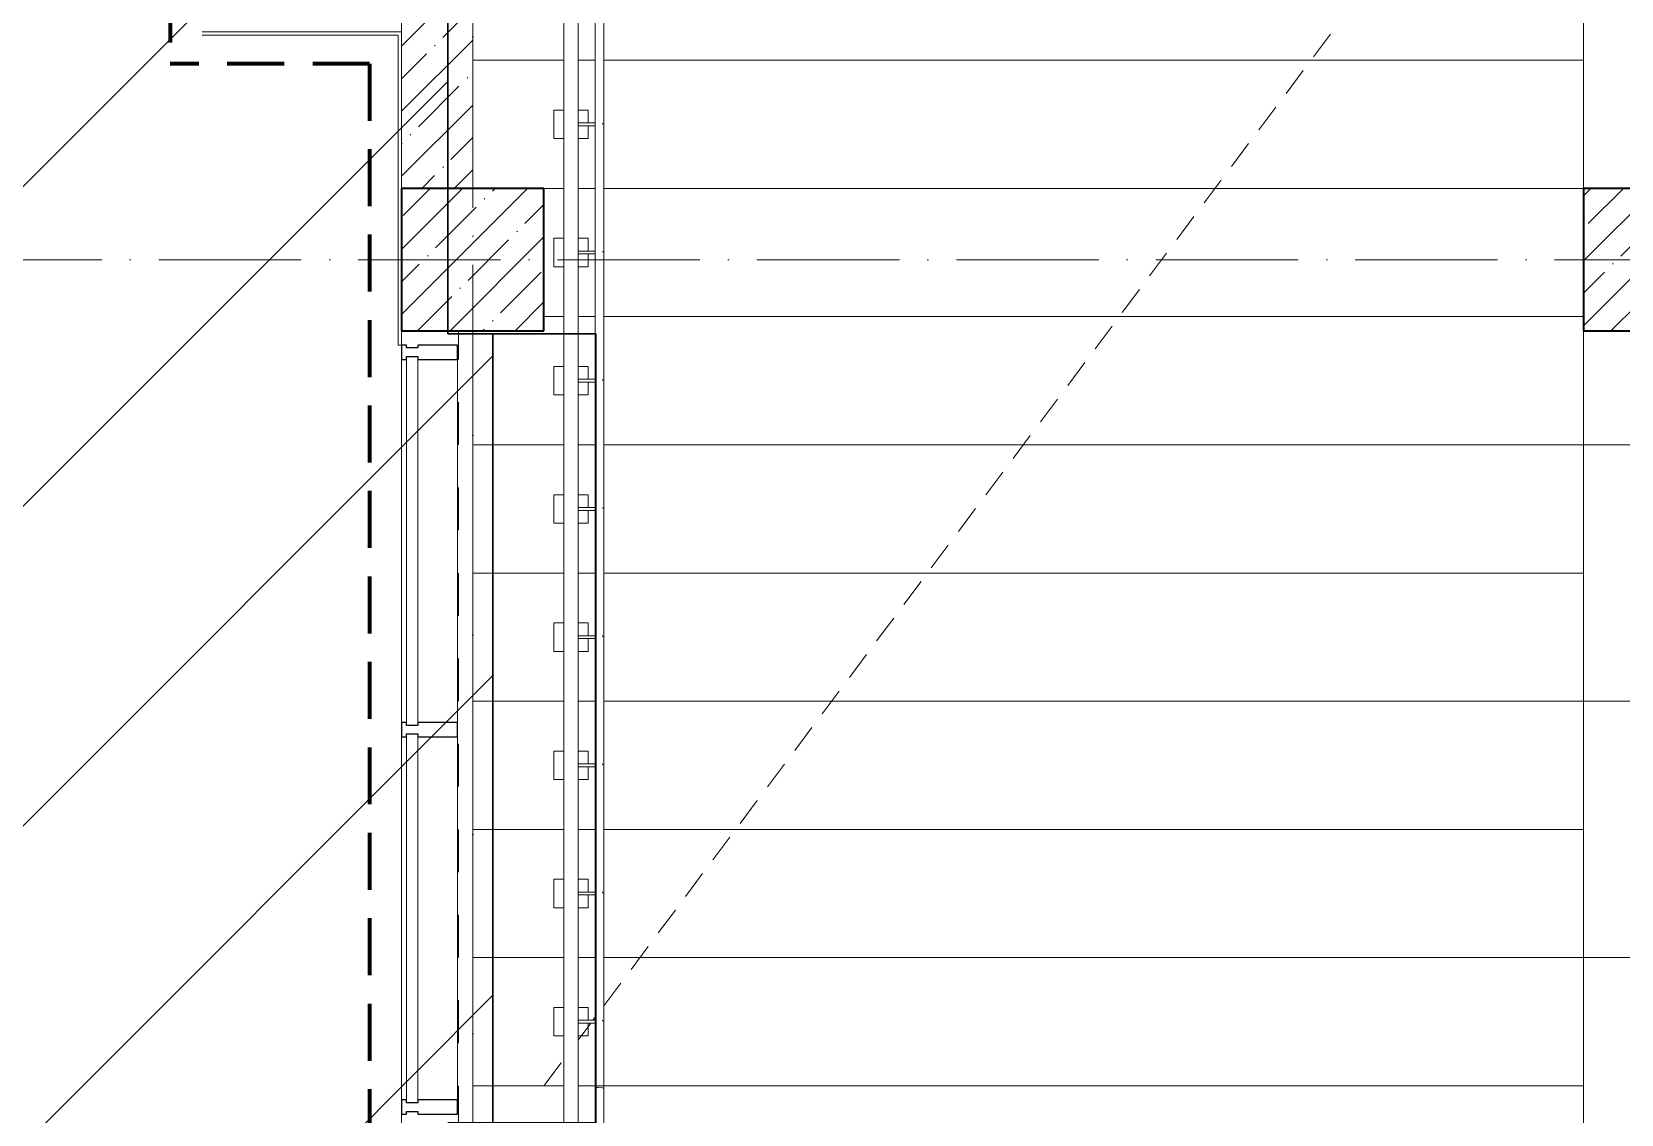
# Model space of a CAD drawing. Header units: millimetres. Extents: x -17017 to 628417, y -109036 to 199237.
# Drawn here: x 582 to 6162, y -89915 to -86115 of the extents above; entities that cross this region are included whole.
import ezdxf

# ---------------------------------------------------------------- set-up
doc = ezdxf.new("R2010")
doc.units = ezdxf.units.MM
for name, pattern in [('200_ШТРИХ_ш1п0_6_', [160, 100, -60]), ('50_200_ШТРИХ_1Т_ш5_п1_п1_', [700, 500, -100, 0, -100]), ('Штрих короткий', [300, 150, -150]), ('Штриховая _2 мм - 1 мм_', [300, 200, -100])]:
    doc.linetypes.add(name, pattern=pattern)
for name, color, linetype, lineweight in [('0-1', 7, 'Continuous', 5), ('0-2', 7, 'Continuous', 9), ('Импосты витража', 7, 'Continuous', 9), ('Импосты витража-1', 7, 'Continuous', 25), ('Контуры', 7, 'Continuous', 9), ('Линии подступенков', 7, 'Continuous', 9), ('Линии свеса', 7, 'Continuous', 9), ('Линии-1', 7, '200_ШТРИХ_ш1п0_6_', 9), ('Несущие колонны', 7, 'Continuous', 9), ('Несущие колонны-1', 7, 'Continuous', 35), ('Ограждение', 7, 'Continuous', 9), ('Оси-2', 7, '50_200_ШТРИХ_1Т_ш5_п1_п1_', 9), ('Остекление-1', 7, 'Continuous', 9), ('Перемычка-1', 7, 'Штрих короткий', 9), ('Стены-1', 7, 'Continuous', 13), ('стяжа', 7, 'Continuous', 30), ('Штриховка разреза-1', 7, 'Continuous', 9)]:
    doc.layers.add(name, color=color, linetype=linetype, lineweight=lineweight)
doc.layers.add('СТ-1_1', color=7, linetype='Штриховая _2 мм - 1 мм_', lineweight=90, true_color=0x888888)
doc.layers.get('0-2').off()

# ---------------------------------------------------------------- blocks, each defined once
blk = doc.blocks.new('ось2эт')
at = {"layer": 'Оси-2'}
for p, q in [((2129.9, -108435.9), (2129.9, -54635.1)), ((18329.9, -86915.3), (-12388.8, -86915.3))]:
    blk.add_line(p, q, dxfattribs=at)
blk = doc.blocks.new('BSC_Колонна _Прямоугольная - 500х500-V116-АИ2_02_План отделки стен 2-го этажа _Часть 2_')
at = {"layer": 'Несущие колонны'}
h = blk.add_hatch(dxfattribs=at)
h.set_pattern_fill('FP_115', color=256, style=0, pattern_type=2)
h.set_pattern_definition([(45, (-12200, -19300), (-114.0493, 114.0493), []), (45, (-12085.95, -19300), (-114.0493, 114.0493), [201.612, -40.322, 3.353, -36.97])])
h.paths.add_polyline_path([(-250, -250), (250, -250), (250, 250), (-250, 250)], flags=0)
at = {"layer": 'Несущие колонны-1'}
for p, q in [((250, 250), (-250, 250)), ((-250, 250), (-250, -250)), ((250, -250), (250, 250)), ((-250, -250), (250, -250))]:
    blk.add_line(p, q, dxfattribs=at)
blk = doc.blocks.new('BSC_Колонна _Прямоугольная - 500х700-V121-АИ2_02_План отделки стен 2-го этажа _Часть 2_')
at = {"layer": 'Несущие колонны'}
h = blk.add_hatch(dxfattribs=at)
h.set_pattern_fill('FP_120', color=256, style=0, pattern_type=2)
h.set_pattern_definition([(315, (-19300, 16450), (114.0493, 114.0493), []), (315, (-19300, 16335.95), (114.0493, 114.0493), [201.612, -40.322, 3.353, -36.97])])
h.paths.add_polyline_path([(-250, 350), (-250, -350), (250, -350), (250, 350)], flags=0)
at = {"layer": 'Несущие колонны-1'}
for p, q in [((250, 350), (-250, 350)), ((-250, 350), (-250, -350)), ((250, -350), (250, 350)), ((-250, -350), (250, -350))]:
    blk.add_line(p, q, dxfattribs=at)
blk = doc.blocks.new('PNS_Панель прямоугольная2 - Нр_Стекло - 40мм-28950638-АИ2_02_План отделки стен 2-го этажа _Часть 2_')
at = {"layer": 'Остекление-1'}
for p, q in [((-637.5, 40), (637.5, 40)), ((-647.5, 0), (647.5, 0)), ((637.5, 0), (-637.5, 0))]:
    blk.add_line(p, q, dxfattribs=at)
blk = doc.blocks.new('Прямоугольный импост - Импост структурный с накладкой - 180мм-27189186-АИ2_02_План отделки стен 2-го этажа _Часть 2_')
at = {"layer": 'Импосты витража'}
for p, q in [((11950, 17675), (11950, 18950)), ((12147, 17675), (12147, 18950))]:
    blk.add_line(p, q, dxfattribs=at)
blk = doc.blocks.new('Прямоугольный импост - Импост структурный с накладкой - 180мм-26943387-АИ2_02_План отделки стен 2-го этажа _Часть 2_')
at = {"layer": 'Импосты витража-1'}
for p, q in [((-25, 0), (-25, 17)), ((-25, 17), (25, 17)), ((-15, 0), (-25, 0)), ((-15, -40), (-15, 0)), ((25, 0), (15, 0)), ((15, 0), (15, -40)), ((25, 17), (25, 0)), ((-25, -180), (-25, -40)), ((-25, -40), (-15, -40)), ((15, -40), (25, -40)), ((25, -40), (25, -180)), ((25, -180), (-25, -180))]:
    blk.add_line(p, q, dxfattribs=at)
blk = doc.blocks.new('Ограждение_СКБ_Подвал1 - 145_Ограждение_СКБ_Актовый-27248847-АИ2_02_План отделки стен 2-го этажа _Часть 2_')
at = {"layer": 'Ограждение'}
for p, q in [((-200, 25), (12160, 25)), ((12160, -25), (-200, -25))]:
    blk.add_line(p, q, dxfattribs=at)
blk = doc.blocks.new('О_Полоса_Трапеция прямоугольная_Прокат_ГОСТ 1032 - Крепежная пластина 2-27249182-АИ2_02_План отделки стен 2-го этажа _Часть 2_')
at = {"layer": 'Ограждение'}
for p, q in [((0, 60), (0, 25)), ((100, 60), (0, 60)), ((100, 25), (100, 60)), ((0, -25), (0, -60)), ((100, -60), (100, -25)), ((45.2, -60), (0, -60)), ((100, -60), (54.8, -60))]:
    blk.add_line(p, q, dxfattribs=at)
blk = doc.blocks.new('О_Кронштейн_Форма Г_Круг_ГОСТ 25903 - О_Кронштейн_Форма Г_Круг_ГОСТ 2590-2006 2-V259-АИ2_02_План отделки стен 2-го этажа _Часть 2_')
at = {"layer": 'Ограждение'}
for p, q in [((12627.5, 16630), (12570, 16630)), ((12570, 16620), (12627.5, 16620))]:
    blk.add_line(p, q, dxfattribs=at)
at = {"layer": 'Ограждение', "flags": 128}
for points in [[(12627.5, 16630), (12628.5, 16630), (12629.5, 16630)], [(12654.8, 16629.4), (12655, 16629.3), (12655.2, 16629.2), (12655.3, 16629.1), (12655.5, 16629), (12655.6, 16628.9), (12655.8, 16628.8), (12655.9, 16628.6), (12656.1, 16628.5), (12656.2, 16628.3), (12656.4, 16628.2), (12656.5, 16628), (12656.6, 16627.9), (12656.7, 16627.7), (12656.8, 16627.5), (12656.9, 16627.4), (12657, 16627.2), (12657.1, 16627), (12657.2, 16626.8), (12657.2, 16626.6), (12657.3, 16626.4), (12657.3, 16626.2)], [(12629.8, 16620), (12628.8, 16620), (12627.8, 16620), (12627.5, 16620)]]:
    blk.add_lwpolyline(points, dxfattribs=at)
blk = doc.blocks.new('О_Кронштейн_Форма Г_Круг_ГОСТ 25903 - О_Кронштейн_Форма Г_Круг_ГОСТ 2590-2006 2-V260-АИ2_02_План отделки стен 2-го этажа _Часть 2_')
at = {"layer": 'Ограждение'}
for p, q in [((12627.5, 18430), (12570, 18430)), ((12570, 18420), (12627.5, 18420))]:
    blk.add_line(p, q, dxfattribs=at)
at = {"layer": 'Ограждение', "flags": 128}
for points in [[(12627.5, 18430), (12628.5, 18430), (12629.5, 18430)], [(12629.8, 18420), (12628.8, 18420), (12627.8, 18420), (12627.5, 18420)], [(12655, 18429.3), (12655.2, 18429.2), (12655.3, 18429.1), (12655.5, 18429), (12655.6, 18428.9), (12655.8, 18428.8), (12655.9, 18428.6), (12656.1, 18428.5), (12656.2, 18428.3), (12656.4, 18428.2), (12656.5, 18428), (12656.6, 18427.9), (12656.7, 18427.7), (12656.8, 18427.5), (12656.9, 18427.4), (12657, 18427.2), (12657.1, 18427), (12657.2, 18426.8), (12657.2, 18426.6), (12657.3, 18426.4), (12657.3, 18426.2)]]:
    blk.add_lwpolyline(points, dxfattribs=at)
blk = doc.blocks.new('О_Элемент поручня_Площадочный_Двухуровневый_ГОСТ 87322 - О_Элемент поручня_Площадочный_Двухуровневый_ГОСТ 8732-78-33684766-АИ2_02_План отделки стен 2-го этажа _Часть 2_')
at = {"layer": 'Ограждение'}
for p, q in [((310, 40), (0, 40)), ((0, 25), (0, 40)), ((0, 10), (0, 25)), ((0, 10), (310, 10)), ((312.8, 10), (310.6, 10))]:
    blk.add_line(p, q, dxfattribs=at)
at = {"layer": 'Ограждение', "flags": 128}
for points in [[(310, 40), (312.2, 40), (313.9, 40)], [(365, 40), (365, 40), (364.8, 40), (364.6, 40), (364.3, 40), (363.9, 40), (363.4, 40), (362.9, 40), (362.2, 40), (361.5, 40), (360.7, 40), (359.8, 40), (358.8, 40), (357.7, 40), (356.6, 40), (355.4, 40), (354.1, 40), (352.8, 40), (351.3, 40), (349.9, 40), (348.3, 40), (346.7, 40), (345, 40), (343.3, 40), (341.5, 40), (339.7, 40), (337.8, 40), (335.9, 40), (334, 40), (332, 40), (329.9, 40), (327.9, 40), (325.8, 40), (323.6, 40), (321.5, 40), (319.3, 40), (317.2, 40), (315, 40), (312.8, 40), (310.6, 40), (310, 40)], [(310, 10), (312.2, 10), (314.4, 10), (316.6, 10), (318.8, 10), (320.9, 10), (323.1, 10), (325.2, 10), (327.3, 10), (329.4, 10), (331.4, 10), (333.4, 10), (335.4, 10), (337.3, 10), (339.2, 10), (341.1, 10), (342.8, 10), (344.6, 10), (346.3, 10), (347.9, 10), (349.5, 10), (351, 10), (352.4, 10), (353.8, 10), (355.1, 10), (356.3, 10), (357.4, 10), (358.5, 10), (359.5, 10), (360.4, 10), (361.3, 10), (362, 10), (362.7, 10), (363.3, 10), (363.8, 10), (364.2, 10), (364.5, 10), (364.8, 10), (364.9, 10), (365, 10), (365, 10)], [(314.4, 40), (316.6, 40), (318.8, 40), (320.9, 40), (323.1, 40), (325.2, 40), (327.3, 40), (329.4, 40), (331.4, 40), (333.4, 40), (335.4, 40), (337.3, 40), (339.2, 40), (341.1, 40), (342.8, 40)], [(342.8, 10), (341.5, 10), (339.7, 10), (337.8, 10), (335.9, 10), (334, 10), (332, 10), (329.9, 10), (327.9, 10), (325.8, 10), (323.6, 10), (321.5, 10), (319.3, 10), (317.2, 10), (315, 10)], [(342.8, 40), (344.6, 40), (346.3, 40), (347.9, 40), (349.5, 40), (351, 40), (352.4, 40), (353.8, 40), (355.1, 40), (356.3, 40), (357.4, 40), (358.5, 40), (359.5, 40), (360.4, 40), (361.3, 40), (362, 40), (362.7, 40), (363.3, 40), (363.8, 40), (364.2, 40), (364.5, 40), (364.8, 40), (364.9, 40), (365, 40), (365, 40)], [(365, 10), (365, 10), (364.8, 10), (364.6, 10), (364.3, 10), (363.9, 10), (363.4, 10), (362.9, 10), (362.2, 10), (361.5, 10), (360.7, 10), (359.8, 10), (358.8, 10), (357.7, 10), (356.6, 10), (355.4, 10), (354.1, 10), (352.8, 10), (351.3, 10), (349.9, 10), (348.3, 10), (346.7, 10), (345, 10), (343.3, 10)], [(365, 40), (365.6, 40), (366.2, 40), (366.8, 39.9), (367.4, 39.8), (368, 39.7), (368.6, 39.6), (369.1, 39.4), (369.7, 39.2), (370.3, 39), (370.8, 38.8), (371.4, 38.6), (371.9, 38.3), (372.5, 38)], [(372.6, 12.1), (372.1, 11.8), (371.5, 11.5), (371, 11.2), (370.4, 11), (369.9, 10.8), (369.3, 10.6), (368.7, 10.5), (368.1, 10.3), (367.5, 10.2), (367, 10.1), (366.4, 10.1), (365.8, 10), (365.2, 10), (365, 10)], [(375.8, 35.5), (376.2, 35), (376.6, 34.6), (376.9, 34.1), (377.3, 33.6)], [(377.4, 16.5), (377, 16), (376.7, 15.6), (376.3, 15.1), (375.9, 14.7)]]:
    blk.add_lwpolyline(points, dxfattribs=at)
blk = doc.blocks.new('О_Элемент поручня_Маршевый_Труба_ГОСТ 8732-78 - О_Элемент поручня_Маршевый_Труба_ГОСТ 8732-78-33739345-АИ2_02_План отделки стен 2-го этажа _Часть 2_')
at = {"layer": 'Ограждение'}
for p, q in [((-4.7, 30), (-12254.2, 30)), ((-12254.2, 0), (-4.7, 0))]:
    blk.add_line(p, q, dxfattribs=at)
for start_param, end_param in [(4.712389, 6.544985), (2.879793, 3.141593), (3.141593, 4.712389)]:
    blk.add_ellipse((-12254.2, 15), major_axis=(0, 15), ratio=0.316146, start_param=start_param, end_param=end_param, dxfattribs=at)
blk = doc.blocks.new('Проем_Дверь_Прямоугольный - 2800х2800h_витражные проемы-35237045-АИ2_02_План отделки стен 2-го этажа _Часть 2_')
at = {"layer": 'Перемычка-1'}
for p, q in [((1400, 100), (-1400, 100)), ((1400, -100), (-1400, -100))]:
    blk.add_line(p, q, dxfattribs=at)
blk = doc.blocks.new('0125-Р-ОО-Ш2-АР-о_23_10_2024_rvt-1-АИ2_02_План отделки стен 2-го этажа _Часть 2_')
at = {"layer": 'Штриховка разреза-1'}
h = blk.add_hatch(dxfattribs=at)
h.set_pattern_fill('FP_1', color=256, style=0, pattern_type=2)
h.set_pattern_definition([(45, (0, 0), (-114.0493, 114.0493), []), (45, (114.05, 0), (-114.0493, 114.0493), [201.612, -40.322, 3.353, -36.97])])
h.paths.add_polyline_path([(11950, 19550), (12200, 19550), (12200, 23450), (11950, 23450), (11950, 19897.7)], flags=0)
at = {"layer": 'Контуры'}
for p, q in [((16100, 20450), (16100, 19550)), ((16100, 20000), (16100, 19550)), ((12200, 19050), (12200, 18650)), ((16100, 19050), (16100, 18650)), ((16100, 19050), (16100, 18650)), ((12200, 18650), (12200, 18200)), ((16100, 18650), (16100, 17750)), ((12200, 18200), (12200, 17750)), ((16100, 18200), (16100, 17750)), ((12200, 17750), (12200, 17300)), ((16100, 17750), (16100, 16850)), ((12200, 17300), (12200, 16850)), ((16100, 17300), (16100, 16850)), ((12200, 16850), (12200, 16400)), ((16100, 16850), (16100, 16250)), ((12520, 16400), (12200, 16400)), ((12629.8, 16400), (12570, 16400)), ((16100, 16400), (12659.8, 16400))]:
    blk.add_line(p, q, dxfattribs=at)
at = {"layer": 'Линии подступенков'}
for p, q in [((12520, 20000), (12200, 20000)), ((12629.9, 20000), (12570, 20000)), ((16100, 20000), (12659.8, 20000)), ((12520, 19550), (12450, 19550)), ((12629.9, 19550), (12570, 19550)), ((16100, 19550), (12659.8, 19550)), ((12520, 19100), (12450, 19100)), ((12629.9, 19100), (12570, 19100)), ((16100, 19100), (12659.8, 19100)), ((12520, 18650), (12200, 18650)), ((12629.9, 18650), (12570, 18650)), ((16100, 18650), (12659.8, 18650)), ((23700, 18650), (16100, 18650)), ((12520, 18200), (12200, 18200)), ((12629.9, 18200), (12570, 18200)), ((16100, 18200), (12659.8, 18200)), ((12520, 17750), (12200, 17750)), ((12629.8, 17750), (12570, 17750)), ((16100, 17750), (12659.8, 17750)), ((23700, 17750), (16100, 17750)), ((12520, 17300), (12200, 17300)), ((12629.8, 17300), (12570, 17300)), ((16100, 17300), (12659.8, 17300)), ((12520, 16850), (12200, 16850)), ((12629.8, 16850), (12570, 16850)), ((16100, 16850), (12659.8, 16850)), ((23700, 16850), (16100, 16850))]:
    blk.add_line(p, q, dxfattribs=at)
at = {"layer": 'Линии свеса'}
for p, q in [((12520, 20000), (12200, 20000)), ((12629.9, 20000), (12570, 20000)), ((16100, 20000), (12659.8, 20000)), ((12520, 19550), (12450, 19550)), ((12629.9, 19550), (12570, 19550)), ((16100, 19550), (12659.8, 19550)), ((12520, 19100), (12450, 19100)), ((12629.9, 19100), (12570, 19100)), ((16100, 19100), (12659.8, 19100)), ((12520, 18650), (12200, 18650)), ((12629.9, 18650), (12570, 18650)), ((16100, 18650), (12659.8, 18650)), ((23700, 18650), (16100, 18650)), ((12520, 18200), (12200, 18200)), ((12629.9, 18200), (12570, 18200)), ((16100, 18200), (12659.8, 18200)), ((12520, 17750), (12200, 17750)), ((12629.8, 17750), (12570, 17750)), ((16100, 17750), (12659.8, 17750)), ((23700, 17750), (16100, 17750)), ((12520, 17300), (12200, 17300)), ((12629.8, 17300), (12570, 17300)), ((16100, 17300), (12659.8, 17300)), ((12520, 16850), (12200, 16850)), ((12629.8, 16850), (12570, 16850)), ((16100, 16850), (12659.8, 16850)), ((23700, 16850), (16100, 16850))]:
    blk.add_line(p, q, dxfattribs=at)
at = {"layer": 'Линии-1'}
for p, q in [((12659.8, 16680.5), (25650, 34050)), ((12621.9, 16629.8), (12629.8, 16640.4)), ((12570, 16560.5), (12614.7, 16620.2)), ((12450, 16400), (12520, 16493.6))]:
    blk.add_line(p, q, dxfattribs=at)
at = {"layer": 'Стены-1'}
for p, q in [((12200, 19550), (12200, 23450)), ((11950, 23200), (11950, 19550))]:
    blk.add_line(p, q, dxfattribs=at)
at = {"layer": '0-2'}
for name, p, rotation in [('О_Элемент поручня_Маршевый_Труба_ГОСТ 8732-78 - О_Элемент поручня_Маршевый_Труба_ГОСТ 8732-78-33739345-АИ2_02_План отделки стен 2-го этажа _Часть 2_', (12659.8, 28643.9), 89.9999999999999), ('Ограждение_СКБ_Подвал1 - 145_Ограждение_СКБ_Актовый-27248847-АИ2_02_План отделки стен 2-го этажа _Часть 2_', (12545, 28325), 269.9999999999989), ('BSC_Колонна _Прямоугольная - 500х700-V121-АИ2_02_План отделки стен 2-го этажа _Часть 2_', (16450, 19300), 89.9999999999999), ('Проем_Дверь_Прямоугольный - 2800х2800h_витражные проемы-35237045-АИ2_02_План отделки стен 2-го этажа _Часть 2_', (12050, 17650), 269.9999999999999), ('PNS_Панель прямоугольная2 - Нр_Стекло - 40мм-28950638-АИ2_02_План отделки стен 2-го этажа _Часть 2_', (11967, 18312.5), 269.999999999999), ('PNS_Панель прямоугольная2 - Нр_Стекло - 40мм-28950638-АИ2_02_План отделки стен 2-го этажа _Часть 2_', (11967, 16987.5), 269.999999999999), ('О_Элемент поручня_Площадочный_Двухуровневый_ГОСТ 87322 - О_Элемент поручня_Площадочный_Двухуровневый_ГОСТ 8732-78-33684766-АИ2_02_План отделки стен 2-го этажа _Часть 2_', (12619.8, 16400), 270.0000000000002)]:
    blk.add_blockref(name, p, dxfattribs=dict(at, rotation=rotation))
at = {"layer": '0-2', "extrusion": (0, 0, -1)}
for name, p, rotation in [('О_Полоса_Трапеция прямоугольная_Прокат_ГОСТ 1032 - Крепежная пластина 2-27249182-АИ2_02_План отделки стен 2-го этажа _Часть 2_', (-12545, 19825), 270.0000000000011), ('О_Полоса_Трапеция прямоугольная_Прокат_ГОСТ 1032 - Крепежная пластина 2-27249182-АИ2_02_План отделки стен 2-го этажа _Часть 2_', (-12545, 19375), 270.0000000000011), ('Прямоугольный импост - Импост структурный с накладкой - 180мм-26943387-АИ2_02_План отделки стен 2-го этажа _Часть 2_', (-11967, 18975), 270.000000000001), ('О_Полоса_Трапеция прямоугольная_Прокат_ГОСТ 1032 - Крепежная пластина 2-27249182-АИ2_02_План отделки стен 2-го этажа _Часть 2_', (-12545, 18925), 270.0000000000011), ('О_Полоса_Трапеция прямоугольная_Прокат_ГОСТ 1032 - Крепежная пластина 2-27249182-АИ2_02_План отделки стен 2-го этажа _Часть 2_', (-12545, 18475), 270.0000000000011), ('О_Полоса_Трапеция прямоугольная_Прокат_ГОСТ 1032 - Крепежная пластина 2-27249182-АИ2_02_План отделки стен 2-го этажа _Часть 2_', (-12545, 18025), 270.0000000000011), ('Прямоугольный импост - Импост структурный с накладкой - 180мм-26943387-АИ2_02_План отделки стен 2-го этажа _Часть 2_', (-11967, 17650), 270.000000000001), ('О_Полоса_Трапеция прямоугольная_Прокат_ГОСТ 1032 - Крепежная пластина 2-27249182-АИ2_02_План отделки стен 2-го этажа _Часть 2_', (-12545, 17575), 270.0000000000011), ('О_Полоса_Трапеция прямоугольная_Прокат_ГОСТ 1032 - Крепежная пластина 2-27249182-АИ2_02_План отделки стен 2-го этажа _Часть 2_', (-12545, 17125), 270.0000000000011), ('О_Полоса_Трапеция прямоугольная_Прокат_ГОСТ 1032 - Крепежная пластина 2-27249182-АИ2_02_План отделки стен 2-го этажа _Часть 2_', (-12545, 16675), 270.0000000000011), ('Прямоугольный импост - Импост структурный с накладкой - 180мм-26943387-АИ2_02_План отделки стен 2-го этажа _Часть 2_', (-11967, 16325), 270.000000000001)]:
    blk.add_blockref(name, p, dxfattribs=dict(at, rotation=rotation))
at = {"layer": '0-2'}
for name, p in [('О_Кронштейн_Форма Г_Круг_ГОСТ 25903 - О_Кронштейн_Форма Г_Круг_ГОСТ 2590-2006 2-V260-АИ2_02_План отделки стен 2-го этажа _Часть 2_', (0, 1350)), ('BSC_Колонна _Прямоугольная - 500х500-V116-АИ2_02_План отделки стен 2-го этажа _Часть 2_', (12200, 19300)), ('О_Кронштейн_Форма Г_Круг_ГОСТ 25903 - О_Кронштейн_Форма Г_Круг_ГОСТ 2590-2006 2-V260-АИ2_02_План отделки стен 2-го этажа _Часть 2_', (0, 900)), ('Прямоугольный импост - Импост структурный с накладкой - 180мм-27189186-АИ2_02_План отделки стен 2-го этажа _Часть 2_', (0, 0)), ('О_Кронштейн_Форма Г_Круг_ГОСТ 25903 - О_Кронштейн_Форма Г_Круг_ГОСТ 2590-2006 2-V260-АИ2_02_План отделки стен 2-го этажа _Часть 2_', (0, 450)), ('О_Кронштейн_Форма Г_Круг_ГОСТ 25903 - О_Кронштейн_Форма Г_Круг_ГОСТ 2590-2006 2-V260-АИ2_02_План отделки стен 2-го этажа _Часть 2_', (0, 0)), ('О_Кронштейн_Форма Г_Круг_ГОСТ 25903 - О_Кронштейн_Форма Г_Круг_ГОСТ 2590-2006 2-V259-АИ2_02_План отделки стен 2-го этажа _Часть 2_', (0, 1350)), ('Прямоугольный импост - Импост структурный с накладкой - 180мм-27189186-АИ2_02_План отделки стен 2-го этажа _Часть 2_', (0, -1325)), ('О_Кронштейн_Форма Г_Круг_ГОСТ 25903 - О_Кронштейн_Форма Г_Круг_ГОСТ 2590-2006 2-V259-АИ2_02_План отделки стен 2-го этажа _Часть 2_', (0, 900)), ('О_Кронштейн_Форма Г_Круг_ГОСТ 25903 - О_Кронштейн_Форма Г_Круг_ГОСТ 2590-2006 2-V259-АИ2_02_План отделки стен 2-го этажа _Часть 2_', (0, 450)), ('О_Кронштейн_Форма Г_Круг_ГОСТ 25903 - О_Кронштейн_Форма Г_Круг_ГОСТ 2590-2006 2-V259-АИ2_02_План отделки стен 2-го этажа _Часть 2_', (0, 0))]:
    blk.add_blockref(name, p, dxfattribs=at)
blk = doc.blocks.new('2ч2эт')
at = {"layer": 'СТ-1_1'}
for p, q in [((1067.9, -77553.3), (1067.9, -86227.3)), ((1767.9, -86227.3), (1067.9, -86227.3)), ((1767.9, -86227.3), (1767.9, -94847.3))]:
    blk.add_line(p, q, dxfattribs=at)
at = {"layer": 'Стены-1'}
for p, q in [((1879.9, -86115.3), (1179.9, -86115.3)), ((1179.9, -86127.3), (1867.9, -86127.3)), ((1867.9, -86127.3), (1867.9, -87215.3)), ((1879.9, -86665.3), (1879.9, -86115.3)), ((1867.9, -87215.3), (1879.9, -87215.3)), ((1879.9, -87215.3), (1879.9, -87165.3))]:
    blk.add_line(p, q, dxfattribs=at)
at = {"layer": 'стяжа'}
for points in [[(2042, -87175.4), (2042, -85985.4)], [(2042, -89945.4), (2562, -89945.4), (2562, -87175.4), (2042, -87175.4)], [(2201, -89950.4), (2201, -87175.4)]]:
    blk.add_lwpolyline(points, dxfattribs=at)
at = {"layer": '0-1'}
blk.add_blockref('0125-Р-ОО-Ш2-АР-о_23_10_2024_rvt-1-АИ2_02_План отделки стен 2-го этажа _Часть 2_', (-10070.1, -106215.3), dxfattribs=at)

msp = doc.modelspace()

# ---------------------------------------------------------------- hatches: boundary and pattern name
at = {"layer": 'стяжа'}
h = msp.add_hatch(dxfattribs=at)
h.set_pattern_fill('ANSI31', color=5, scale=250)
h.set_pattern_definition([(45, (4472.5, -59163.1), (-561.266, 561.266), [])])
h.paths.add_polyline_path([(13742, -89400.5), (12812, -89400.5), (6162, -89400.5), (6162, -89950.4), (12812, -89960.5), (12812, -94460.5), (13012, -94460.5), (13012, -94955.3), (15112, -94955.3), (15112, -94443.1), (15322, -94443.1), (15322, -94230.5), (15762, -94230.5), (15762, -90460.5), (15322, -90460.5), (15322, -89960.5), (13742, -89960.5)])
h.paths.add_polyline_path([(15592, -66215.3), (15192, -66215.3), (15192, -65695.3), (15592, -65695.3), (15592, -63285.3), (15464.5, -63285.3), (15464.5, -62800.4), (15592, -62800.4), (15592, -60875.3), (15362, -60875.3), (15362, -60625.3), (12222, -60625.3), (12222, -61275.3), (9132, -61275.3), (9132, -60575.3), (8692, -60575.3), (8692, -60325.3), (9912, -60325.3), (9912, -58904.6), (9862, -58904.6), (9862, -58299.1), (9912, -58299.1), (9912, -56925.3), (6812, -56925.3), (6812, -57175.3), (6312, -57175.3), (6062, -57175.3), (6062, -56925.3), (2562, -56925.3), (2562, -57345.3), (2042, -57345.3), (2042, -56925.3), (-2138, -56925.3), (-2138, -58005.3), (-2388, -58005.3), (-2388, -57961), (-2788, -57961), (-2788, -56925.3), (-9668, -56925.3), (-9668, -57165.3), (-9778, -57165.3), (-9778, -57376.1), (-9888, -57376.1), (-9888, -60155.3), (-9638, -60155.3), (-9638, -60655.3), (-9888, -60655.3), (-9888, -62707.2), (-9738, -62707.2), (-9738, -63240.1), (-9888, -63240.1), (-9888, -65675.3), (-9598, -65675.3), (-9598, -65925.3), (-2888, -65925.3), (-2888, -63325.3), (-2388, -63325.3), (-2388, -61148.8), (-2758, -61148.8), (-2758, -59948.8), (-2388, -59948.8), (-2388, -59705.3), (-2138, -59705.3), (-2138, -72625.3), (-2388, -72625.3), (-2388, -72225.3), (-2788, -72225.3), (-2788, -70635.3), (-2388, -70635.3), (-2388, -69135.3), (-2788, -69135.3), (-2928.7, -69135.3), (-2928.7, -66175.1), (-9833, -66175.1), (-9833, -66315.1), (-9973, -66315.1), (-9973, -68675.1), (-9723, -68675.1), (-9723, -69175.1), (-9833, -69175.1), (-9833, -69315.1), (-9973, -69315.1), (-9973, -71540.3), (-9833, -71540.3), (-9833, -71675.1), (-9723, -71675.1), (-9723, -72175.1), (-9973, -72175.1), (-9973, -77655.1), (-9723, -77655.1), (-9723, -78155.1), (-9738, -78155.1), (-9738, -78390.1), (-9973, -78390.1), (-9973, -80457.8), (-9755.8, -80457.8), (-9755.8, -80675.1), (-9723, -80675.1), (-9723, -81175.1), (-9787.7, -81175.1), (-9787.7, -81360.3), (-9973, -81360.3), (-9973, -86532.6), (-9750.6, -86532.6), (-9750.6, -86755.1), (-9723, -86755.1), (-9723, -87255.1), (-9838.3, -87255.1), (-9838.3, -87389.8), (-9973, -87389.8), (-9973, -89355.1), (-9686, -89355.1), (-9686, -89495.1), (-9973, -89495.1), (-9973, -89703.9), (-9853.5, -89703.9), (-9853.5, -89945.4), (-9723, -89945.4), (-9723, -90445.4), (-9973, -90445.4), (-9973, -94375.1), (-9723, -94375.1), (-9723, -94625.1), (-7673, -94625.1), (-7673, -94145.1), (-3003, -94145.1), (-3003, -92615.1), (-2388, -92615.1), (-2388, -91955.4), (-2138, -91955.4), (-2138, -94925.3), (2042, -94925.3), (2042, -94365.3), (2562, -94365.3), (2562, -94625.3), (5572, -94625.3), (5572, -94285.3), (6162, -94285.3), (6162, -92315.3), (6162, -91180.3), (6162, -89960.6), (6154.9, -89960.6), (2562, -89950.4), (2562, -90475.4), (2042, -90475.4), (2042, -89950.4), (2042, -89945.4), (2201, -89945.4), (2201, -87175.4), (2042, -87175.4), (2042, -85985.4), (1200.5, -85985.4), (1200.5, -77695.3), (2042, -77695.3), (2178.2, -77695.3), (2178.2, -72220.3), (2042, -72220.3), (2042, -71695.3), (2042, -71690.3), (2562, -71690.3), (2562, -71882.4), (5852, -71882.4), (5852, -71690.3), (5852, -71421.7), (6562, -71421.7), (6562, -71285.3), (7012, -71285.3), (7012, -71695.3), (15592, -71695.3)])
h.paths.add_polyline_path([(7012, -69615.3), (6562, -69615.3), (6562, -69446.8), (6102, -69446.8), (6102, -63155.3), (6562, -63155.3), (6562, -58775.3), (6812, -58775.3), (6812, -60325.3), (7112, -60325.3), (7112, -60575.3), (7112, -60825.3), (7112, -62175.3), (6812, -62175.3), (6812, -63055.3), (7012, -63055.3)], flags=16)
h.paths.add_polyline_path([(2562, -66200.3), (2042, -66200.3), (2042, -65675.3), (2042, -65670.3), (2562, -65670.3)], flags=16)
h.paths.add_polyline_path([(-2138, -74325.3), (-2138, -84740.1), (-2388, -84740.1), (-2388, -84500.1), (-2798, -84500.1), (-2798, -84000.1), (-2388, -84000.1), (-2388, -82235.1), (-2968, -82235.1), (-2968, -80395.1), (-2388, -80395.1), (-2388, -78605.3), (-2918, -78605.3), (-2918, -74465.3), (-2388, -74465.3), (-2388, -74325.3)], flags=16)
h.paths.add_polyline_path([(2562, -60695.3), (2042, -60695.3), (2042, -60170.3), (2562, -60170.3)], flags=16)
h.paths.add_polyline_path([(-2138, -86440.1), (-2138, -86640.1), (-2138, -90775.4), (-2388, -90775.4), (-2388, -90475.4), (-2658, -90475.4), (-2758, -90475.4), (-2758, -89495.1), (-8616, -89495.1), (-8616, -89355.1), (-3003, -89355.1), (-3003, -87055.1), (-2703, -87055.1), (-2703, -86640.1), (-2388, -86640.1), (-2388, -86440.1)], flags=16)
h.paths.add_polyline_path([(-2138, -89950.4), (-2658, -89950.4), (-2658, -89945.4), (-2138, -89945.4)], flags=0)

# ---------------------------------------------------------------- block references
for name in ['ось2эт', '2ч2эт']:
    msp.add_blockref(name, (0, 0), dxfattribs=at)

doc.saveas('drawing.dxf')
